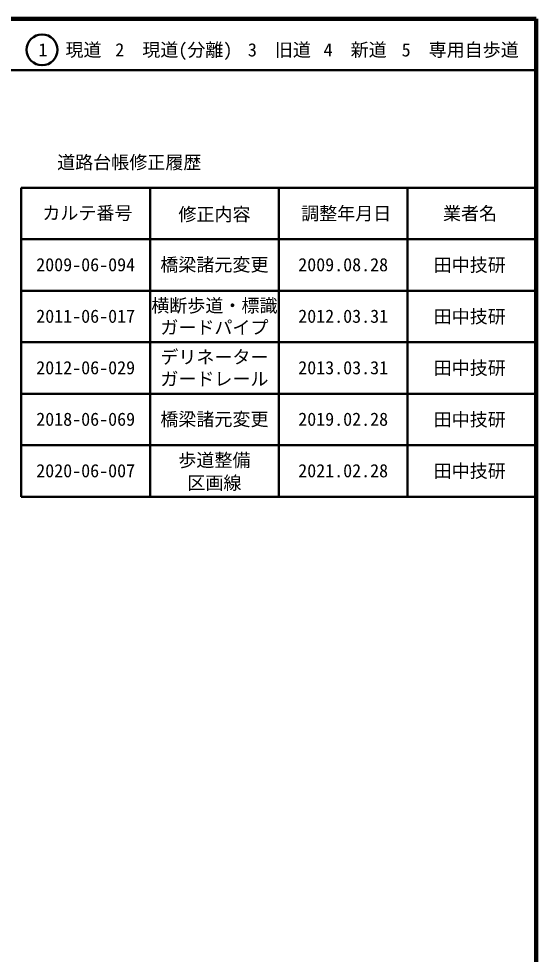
# Model space of a CAD drawing. Units: millimetres on the paper, enlarged 1000 times. Extents: x 40000 to 680000, y 20000 to 380000.
# Drawn here: x 579500 to 680000, y 198357 to 380000 of the extents above; entities that cross this region are included whole.
import ezdxf
from ezdxf.enums import TextEntityAlignment as Align

# ---------------------------------------------------------------- set-up
doc = ezdxf.new("R2010")
doc.units = ezdxf.units.MM
doc.header["$LTSCALE"] = 1000
for name, color, linetype, lineweight in [('M-TTL', 2, 'Continuous', 140), ('M-TTL-FRAM', 2, 'Continuous', 50), ('M-TTL-LINE', 7, 'Continuous', 50)]:
    doc.layers.add(name, color=color, linetype=linetype, lineweight=lineweight)
doc.layers.add('M-TTL-TXT', color=7, linetype='Continuous')
doc.styles.add('ＭＳ ゴシック', font='')
doc.styles.get('ＭＳ ゴシック').set_extended_font_data('MS Gothic')

msp = doc.modelspace()

# ---------------------------------------------------------------- linework, layer by layer
at = {"layer": 'M-TTL'}
for p, q in [((680000, 380000), (40000, 380000)), ((680000, 20000), (680000, 380000))]:
    msp.add_line(p, q, dxfattribs=at)
at = {"layer": 'M-TTL-FRAM'}
for p, q in [((580000, 347197), (580000, 287197)), ((580000, 347197), (680000, 347197)), ((580000, 287197), (680000, 287197))]:
    msp.add_line(p, q, dxfattribs=at)
at = {"layer": 'M-TTL-LINE'}
for p, q in [((40000, 370000), (680000, 370000)), ((605000, 347197), (605000, 287197)), ((630000, 347197), (630000, 287197)), ((655000, 347197), (655000, 287197)), ((580000, 337197), (680000, 337197)), ((580000, 327197), (680000, 327197)), ((580000, 317197), (680000, 317197)), ((580000, 307197), (680000, 307197)), ((580000, 297197), (680000, 297197))]:
    msp.add_line(p, q, dxfattribs=at)
msp.add_circle((584031, 373958), 3000, dxfattribs=at)

# ---------------------------------------------------------------- texts
at = {"layer": 'M-TTL-TXT', "style": 'ＭＳ ゴシック'}
for s, p in [('1\u3000現道', (589448, 373958)), ('2\u3000現道(分離)', (609619, 373958)), ('3\u3000旧道', (630121, 373958)), ('4\u3000新道', (644824, 373958)), ('5\u3000専用自歩道', (665228, 373958)), ('道路台帳修正履歴', (600968, 352113)), ('カルテ番号', (592839, 342277)), ('修正内容', (617509, 342023)), ('調整年月日', (643089, 342197)), ('業者名', (667134, 342197)), ('2009-06-094', (592500, 332245)), ('橋梁諸元変更', (617500, 332245)), ('2009.08.28', (642500, 332245)), ('田中技研', (667077, 332189)), ('横断歩道・標識', (617500, 324315)), ('2011-06-017', (592500, 322245)), ('2012.03.31', (642500, 322245)), ('田中技研', (667077, 322189)), ('ガードパイプ', (617500, 320063)), ('デリネーター', (617500, 314315)), ('2012-06-029', (592500, 312245)), ('2013.03.31', (642500, 312245)), ('田中技研', (667077, 312189)), ('ガードレール', (617500, 310063)), ('2018-06-069', (592500, 302245)), ('橋梁諸元変更', (617500, 302245)), ('2019.02.28', (642500, 302245)), ('田中技研', (667077, 302189)), ('歩道整備', (617500, 294301)), ('2020-06-007', (592500, 292245)), ('2021.02.28', (642500, 292245)), ('田中技研', (667077, 292189)), ('区画線', (617500, 289884))]:
    msp.add_text(s, height=2566, dxfattribs=at).set_placement(p, align=Align.MIDDLE_CENTER)

doc.saveas('drawing.dxf')
